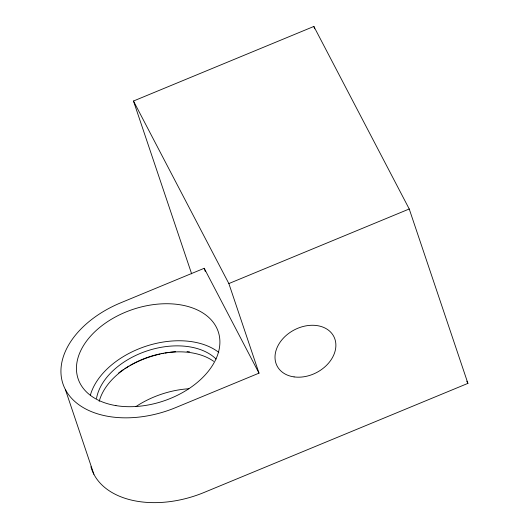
<?xml version="1.0" encoding="UTF-8"?>
<svg xmlns="http://www.w3.org/2000/svg" width="529" height="529" viewBox="0 0 529 529"><rect width="100%" height="100%" fill="white"/><g stroke="black" fill="none" stroke-linecap="round" stroke-linejoin="round"><path stroke-width="0.79" d="M191.643 273.85L133.48 101.026L313.862 26.45L409.234 208.988L467.92 383.373L204.108 492.453A89.897 58.739 -18.6 0 1 90.909 466.737M65.345 389.463A89.897 58.739 -18.6 0 0 175.568 407.647L259.005 373.15L204.214 268.289L120.777 302.786A89.897 58.739 -18.6 0 0 65.345 389.463L93.884 474.268M133.48 101.026L228.859 283.57L409.234 208.988M466.776 381.184L467.92 383.373M313.862 26.45L314.649 28.797M228.859 283.57L259.005 373.15M204.214 268.289L205.265 271.397M135.927 406.583A73.915 48.298 -18.6 0 1 188.866 388.736M118.688 372.932A73.915 48.298 -18.6 0 1 123.462 369.553M124.864 368.64A73.915 48.298 -18.6 0 1 129.03 366.114M130.465 365.301A73.915 48.298 -18.6 0 1 160.115 354.066M161.735 353.716A73.915 48.298 -18.6 0 1 163.362 353.392M164.995 353.088A73.915 48.298 -18.6 0 1 175.602 351.759M187.028 351.606A73.915 48.298 -18.6 0 1 189.448 351.759M90.393 395.07A73.915 48.298 -18.6 0 1 145.667 346.323A73.915 48.298 -18.6 0 1 218.821 352.433M96.516 398.436A66.594 43.51 -18.6 0 1 147.393 350.793A66.594 43.51 -18.6 0 1 216.123 359.059M99.188 401.399A66.594 43.51 -18.6 0 1 147.604 357.373A66.594 43.51 -18.6 0 1 213.69 361.327M115.944 405.611A73.915 48.298 -18.6 0 0 219.78 339.175A73.915 48.298 -18.6 0 0 108.789 320.865A73.915 48.298 -18.6 0 0 115.944 405.611M294.078 376.899A31.965 24.069 -27.6 0 0 335.584 341.774A31.965 24.069 -27.6 0 0 286.672 335.016A31.965 24.069 -27.6 0 0 294.078 376.899"/></g></svg>
